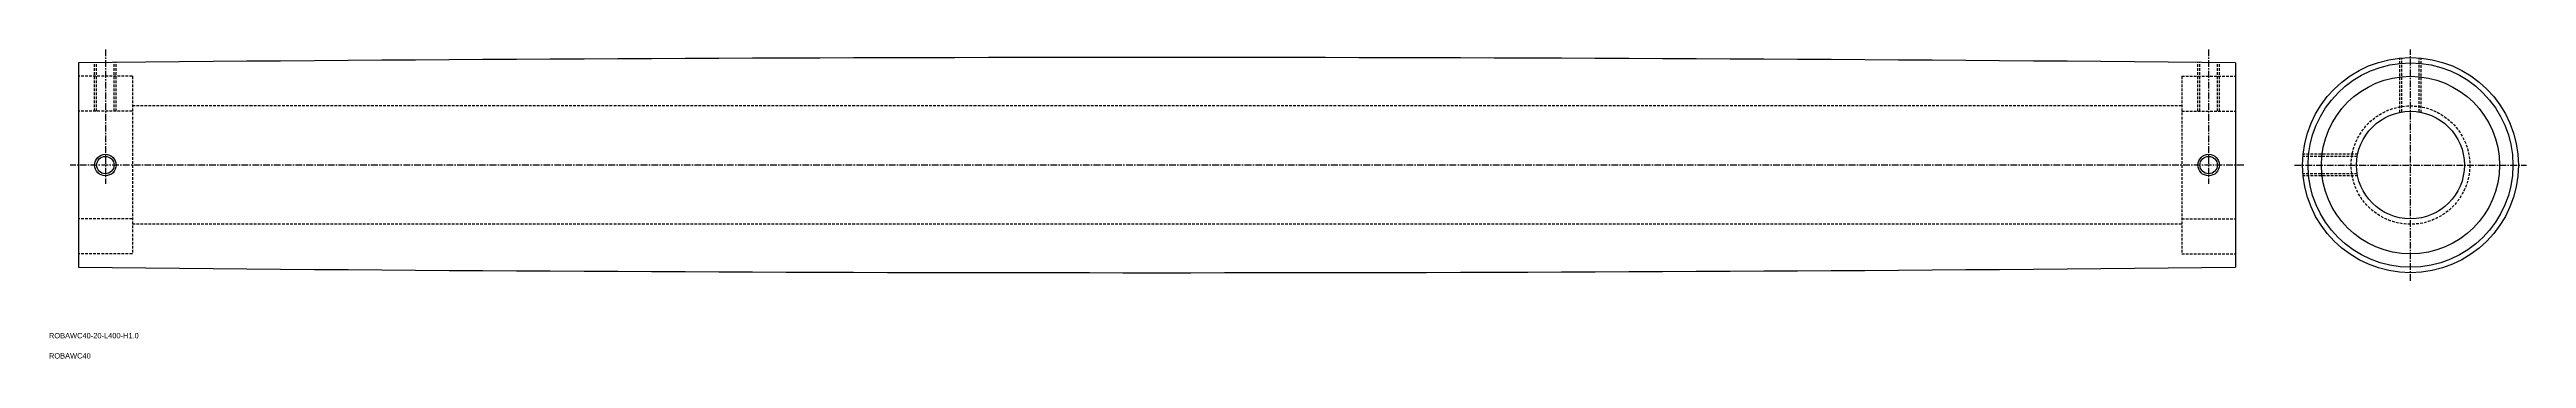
# Model space of a CAD drawing. Extents: x 32 to 491, y -10 to 47.
import ezdxf

# ---------------------------------------------------------------- set-up
doc = ezdxf.new("R2010")
doc.units = 0
doc.linetypes.add('CENTER', pattern=[2, 1.25, -0.25, 0.25, -0.25])
doc.linetypes.add('DASHED', pattern=[0.75, 0.5, -0.25])
doc.layers.get('0').update_dxf_attribs({"linetype": 'CONTINUOUS'})
doc.layers.add('CENTER', color=1, linetype='CENTER')

msp = doc.modelspace()

# ---------------------------------------------------------------- linework, layer by layer
at = {"color": 7, "linetype": 'CONTINUOUS'}
for p, q in [((37.21, 44.85), (37.21, 6.85)), ((437.21, 44.85), (437.21, 6.85))]:
    msp.add_line(p, q, dxfattribs=at)
at = {"color": 3, "linetype": 'DASHED'}
for p, q in [((47.21, 42.35), (37.21, 42.35)), ((40.21, 35.85), (40.21, 44.88)), ((40.59, 35.85), (40.59, 44.89)), ((43.83, 35.85), (43.83, 44.92)), ((44.21, 35.85), (44.21, 44.92)), ((47.21, 42.35), (47.21, 9.35)), ((427.21, 42.35), (437.21, 42.35)), ((427.21, 42.35), (427.21, 9.35)), ((430.21, 35.85), (430.21, 44.92)), ((430.59, 35.85), (430.59, 44.92)), ((433.83, 35.85), (433.83, 44.89)), ((434.21, 35.85), (434.21, 44.88)), ((467.64, 35.65), (467.64, 45.75)), ((468.02, 35.72), (468.02, 45.79)), ((471.26, 35.72), (471.26, 45.79)), ((471.64, 35.65), (471.64, 45.75)), ((427.21, 36.85), (47.21, 36.85)), ((47.21, 35.85), (37.21, 35.85)), ((427.21, 35.85), (437.21, 35.85)), ((459.85, 27.85), (449.74, 27.85)), ((459.78, 27.47), (449.71, 27.47)), ((459.78, 24.23), (449.71, 24.23)), ((459.85, 23.85), (449.74, 23.85)), ((47.21, 15.85), (37.21, 15.85)), ((427.21, 14.85), (47.21, 14.85)), ((427.21, 15.85), (437.21, 15.85)), ((47.21, 9.35), (37.21, 9.35)), ((427.21, 9.35), (437.21, 9.35))]:
    msp.add_line(p, q, dxfattribs=at)
at = {"color": 7, "linetype": 'CONTINUOUS'}
for centre, radius in [((469.64, 25.85), 20), ((469.64, 25.85), 19), ((469.64, 25.85), 16.5), ((469.64, 25.85), 10), ((42.21, 25.85), 1.62), ((432.21, 25.85), 1.62)]:
    msp.add_circle(centre, radius, dxfattribs=at)
at = {"color": 3, "linetype": 'DASHED'}
msp.add_circle((469.64, 25.85), 11, dxfattribs=at)
at = {"color": 3, "linetype": 'CONTINUOUS'}
for centre in [(42.21, 25.85), (432.21, 25.85)]:
    msp.add_circle(centre, 2, dxfattribs=at)
at = {"color": 7, "linetype": 'CONTINUOUS'}
for centre, start, end in [((237.21, -19954.65), 89.427047, 90.572953), ((237.21, 20006.35), 269.427047, 270.572953)]:
    msp.add_arc(centre, 20000.5, start, end, dxfattribs=at)
at = {"layer": 'CENTER', "color": 1, "linetype": 'CENTER'}
for p, q in [((42.21, 47.35), (42.21, 22.35)), ((432.21, 47.35), (432.21, 22.35)), ((469.64, 4.35), (469.64, 47.35)), ((438.71, 25.85), (35.71, 25.85)), ((448.14, 25.85), (491.14, 25.85))]:
    msp.add_line(p, q, dxfattribs=at)

# ---------------------------------------------------------------- texts
at = {"color": 7, "linetype": 'CONTINUOUS'}
for s, p in [('ROBAWC40-20-L400-H1.0', (31.75, -6.36)), ('ROBAWC40', (31.75, -10.11))]:
    msp.add_text(s, height=1, dxfattribs=at).set_placement(p)

doc.saveas('drawing.dxf')
